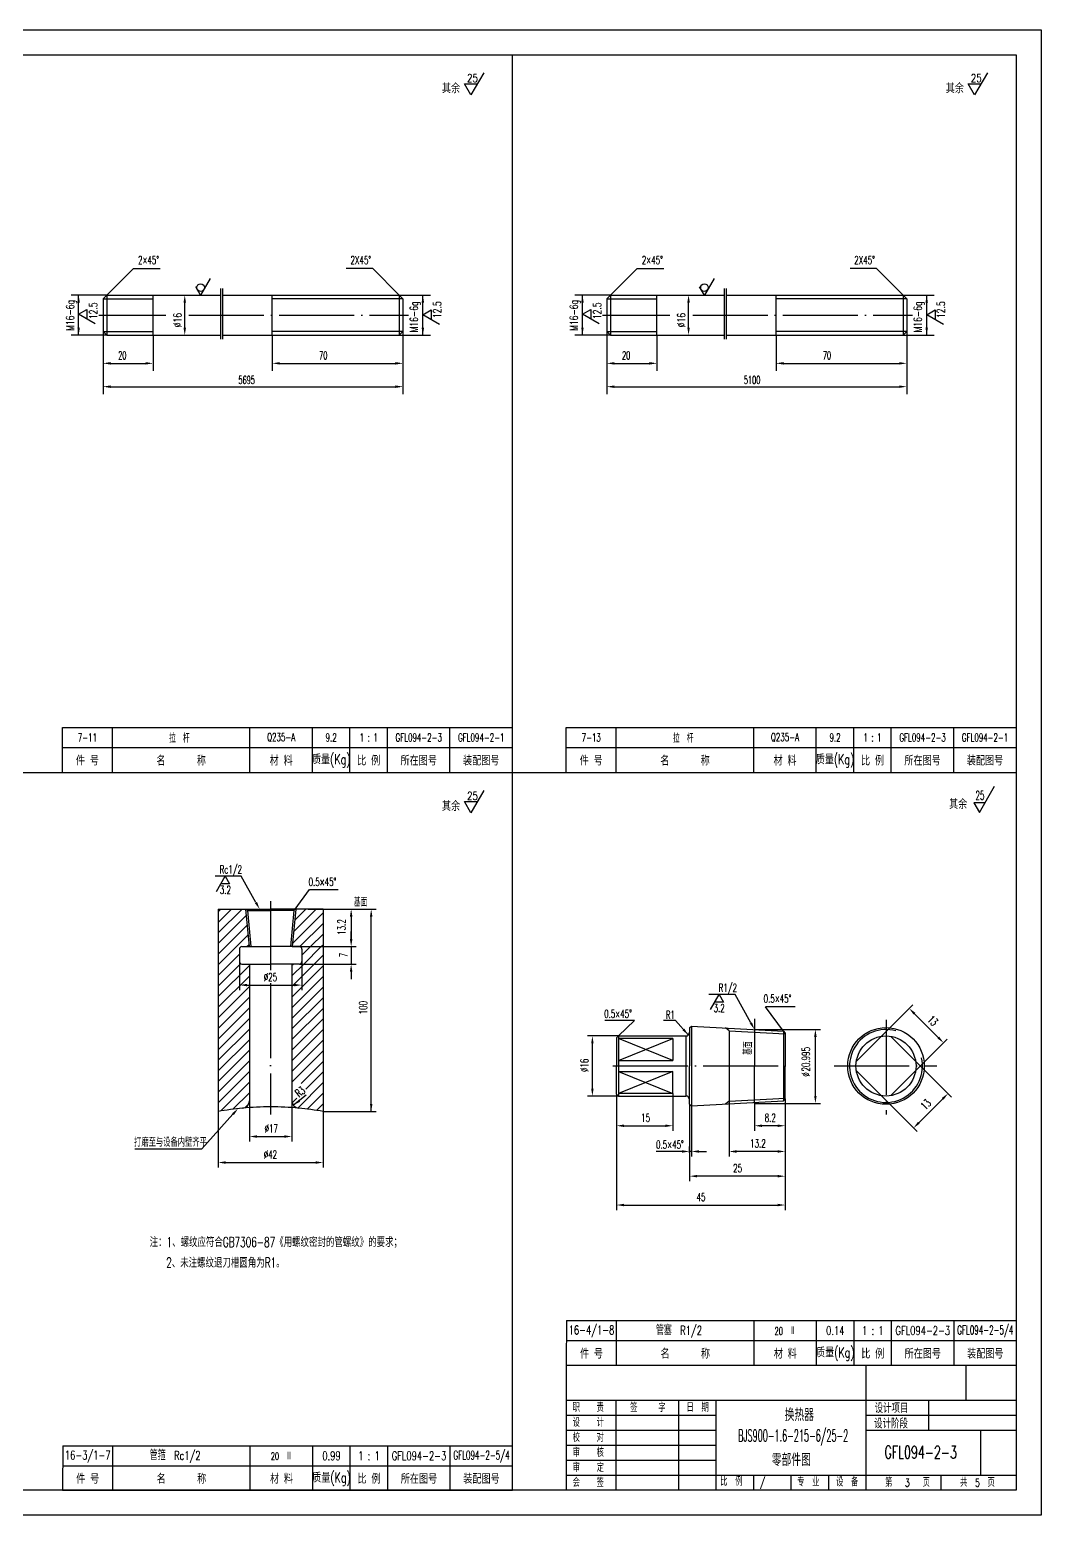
# Model space of a CAD drawing. Extents: x -242 to 1965, y 40 to 1388.
# Drawn here: x 1560 to 1965, y 48 to 642 of the extents above; entities that cross this region are included whole.
import ezdxf
from ezdxf.enums import TextEntityAlignment as Align

# ---------------------------------------------------------------- set-up
doc = ezdxf.new("R2010")
doc.units = 0
doc.header["$MEASUREMENT"] = 0
doc.linetypes.add('DASHDOT-M', pattern=[36, 30, -3, 0, -3])
doc.linetypes.add('DIVIDE-M', pattern=[39, 30, -3, 0, -3, 0, -3])
doc.layers.get('0').update_dxf_attribs({"linetype": 'CONTINUOUS'})
for name, color, linetype in [('1', 3, 'CONTINUOUS'), ('CDR_DWG1', 4, 'CONTINUOUS'), ('CDR_DWG3', 1, 'DASHDOT-M'), ('CDR_DWG4', 3, 'DIVIDE-M'), ('XS', 2, 'CONTINUOUS')]:
    doc.layers.add(name, color=color, linetype=linetype)
doc.styles.add('HZ', font='romans', dxfattribs={"width": 0.7, "bigfont": 'hz'})

# ---------------------------------------------------------------- blocks, each defined once
blk = doc.blocks.new('*X80')
at = {"layer": '1', "color": 0, "linetype": 'Continuous'}
for p, q in [((-21353.77, -21613.13), (-21344.22, -21603.58)), ((-21353.77, -21608.89), (-21348.46, -21603.58)), ((-21353.77, -21604.65), (-21352.71, -21603.58)), ((-21323.57, -21612.63), (-21314.52, -21603.58)), ((-21323.15, -21607.97), (-21318.76, -21603.58)), ((-21353.77, -21617.37), (-21342.55, -21606.16)), ((-21324, -21617.3), (-21311.77, -21605.07)), ((-21321.04, -21618.58), (-21311.77, -21609.32)), ((-21353.77, -21621.62), (-21342.2, -21610.05)), ((-21353.77, -21625.86), (-21341.85, -21613.94)), ((-21316.79, -21618.58), (-21311.77, -21613.56)), ((-21342.25, -21618.58), (-21341.49, -21617.83)), ((-21321.06, -21618.61), (-21321.04, -21618.58)), ((-21320.27, -21622.06), (-21316.79, -21618.58)), ((-21319.55, -21625.58), (-21312.55, -21618.58)), ((-21312.55, -21618.58), (-21311.77, -21617.8)), ((-21353.77, -21630.1), (-21345.27, -21621.6)), ((-21353.77, -21634.34), (-21344.83, -21625.41)), ((-21353.77, -21638.59), (-21341.27, -21626.09)), ((-21324.27, -21634.54), (-21315.31, -21625.58)), ((-21324.27, -21630.3), (-21319.55, -21625.58)), ((-21324.27, -21626.06), (-21323.79, -21625.58)), ((-21324.27, -21638.79), (-21311.77, -21626.29)), ((-21315.31, -21625.58), (-21311.77, -21622.04)), ((-21353.77, -21642.83), (-21341.27, -21630.33)), ((-21324.27, -21643.03), (-21311.77, -21630.53)), ((-21353.77, -21647.07), (-21341.27, -21634.57)), ((-21353.77, -21651.32), (-21341.27, -21638.82)), ((-21324.27, -21647.27), (-21311.77, -21634.77)), ((-21324.27, -21651.51), (-21311.77, -21639.01)), ((-21353.77, -21655.56), (-21341.27, -21643.06)), ((-21324.27, -21655.76), (-21311.77, -21643.26)), ((-21353.77, -21659.8), (-21341.27, -21647.3)), ((-21324.27, -21660), (-21311.77, -21647.5)), ((-21353.77, -21664.04), (-21341.27, -21651.54)), ((-21353.77, -21668.29), (-21341.27, -21655.79)), ((-21324.27, -21664.24), (-21311.77, -21651.74)), ((-21324.27, -21668.48), (-21311.77, -21655.98)), ((-21353.77, -21672.53), (-21341.27, -21660.03)), ((-21324.27, -21672.73), (-21311.77, -21660.23)), ((-21353.77, -21676.77), (-21341.27, -21664.27)), ((-21353.77, -21681.01), (-21341.27, -21668.51)), ((-21320.58, -21673.29), (-21311.77, -21664.47)), ((-21318.66, -21675.61), (-21311.77, -21668.71)), ((-21352.85, -21684.34), (-21341.27, -21672.76)), ((-21321.94, -21683.13), (-21311.77, -21672.96)), ((-21347.87, -21683.6), (-21341.27, -21677)), ((-21324.27, -21676.97), (-21324.13, -21676.83)), ((-21324.27, -21681.21), (-21322.28, -21679.22)), ((-21318.11, -21683.54), (-21311.77, -21677.2)), ((-21343.11, -21683.08), (-21341.27, -21681.24)), ((-21314.39, -21684.06), (-21311.77, -21681.44))]:
    blk.add_line(p, q, dxfattribs=at)
blk = doc.blocks.new('CZD')
at = {"layer": 'XS'}
blk.add_lwpolyline([(3.5, 6.06), (0, 0), (-1.75, 3.03), (1.75, 3.03)], dxfattribs=at)

msp = doc.modelspace()

# ---------------------------------------------------------------- linework, layer by layer
for p, q in [((1123.78, 642.13), (1964.78, 642.13)), ((1964.78, 642.13), (1964.78, 48.13)), ((1753.28, 58.13), (1753.28, 632.13)), ((1591.04, 536.02), (1601.65, 546.63)), ((1601.65, 546.63), (1612.37, 546.63)), ((1697.37, 546.63), (1686.79, 546.63)), ((1707.97, 536.02), (1697.37, 546.63)), ((1792.54, 536.02), (1803.15, 546.63)), ((1803.15, 546.63), (1813.87, 546.63)), ((1898.87, 546.63), (1888.29, 546.63)), ((1909.47, 536.02), (1898.87, 546.63)), ((1590.98, 536.02), (1576.76, 536.02)), ((1579.76, 520.02), (1579.76, 536.02)), ((1707.97, 536.02), (1720.44, 536.02)), ((1717.44, 520.02), (1717.44, 536.02)), ((1792.48, 536.02), (1778.26, 536.02)), ((1781.26, 520.02), (1781.26, 536.02)), ((1909.47, 536.02), (1921.94, 536.02)), ((1918.94, 520.02), (1918.94, 536.02)), ((1622.2, 523.02), (1622.2, 533.02)), ((1823.7, 523.02), (1823.7, 533.02)), ((1590.98, 520.02), (1576.76, 520.02)), ((1589.54, 521.52), (1589.54, 505.73)), ((1609.54, 520.02), (1609.54, 505.73)), ((1657.2, 520.02), (1657.2, 505.73)), ((1707.97, 520.02), (1720.44, 520.02)), ((1709.47, 521.52), (1709.47, 505.73)), ((1792.48, 520.02), (1778.26, 520.02)), ((1791.04, 521.52), (1791.04, 505.73)), ((1811.04, 520.02), (1811.04, 505.73)), ((1858.7, 520.02), (1858.7, 505.73)), ((1909.47, 520.02), (1921.94, 520.02)), ((1910.97, 521.52), (1910.97, 505.73)), ((1589.54, 505.73), (1589.54, 496.4)), ((1592.54, 508.73), (1606.54, 508.73)), ((1660.2, 508.73), (1706.47, 508.73)), ((1709.47, 505.73), (1709.47, 496.4)), ((1791.04, 505.73), (1791.04, 496.4)), ((1794.04, 508.73), (1808.04, 508.73)), ((1861.7, 508.73), (1907.97, 508.73)), ((1910.97, 505.73), (1910.97, 496.4)), ((1592.54, 499.4), (1706.47, 499.4)), ((1794.04, 499.4), (1907.97, 499.4)), ((1573.28, 355.13), (1753.28, 355.13)), ((1774.78, 355.13), (1954.78, 355.13)), ((1148.78, 345.13), (1954.78, 345.13)), ((1940.01, 329.09), (1946.09, 339.63)), ((1942.23, 332.94), (1937.79, 332.94)), ((1937.79, 332.94), (1940.01, 329.09)), ((1635.61, 303.63), (1634.34, 303.63)), ((1638.41, 303.63), (1635.61, 303.63)), ((1644.8, 303.63), (1635.99, 303.63)), ((1650.69, 293.12), (1644.8, 303.63)), ((1666.37, 290.5), (1672.14, 298.41)), ((1672.14, 298.41), (1683.59, 298.41)), ((1671.56, 290.5), (1690.76, 290.5)), ((1688.76, 287.5), (1688.76, 278.5)), ((1690.76, 290.5), (1698.77, 290.5)), ((1696.77, 209.59), (1696.77, 287.5)), ((1688.76, 278.5), (1688.76, 281.5)), ((1665.22, 275.5), (1690.76, 275.5)), ((1688.76, 275.5), (1688.76, 268.5)), ((1644.06, 269.5), (1644.06, 258.13)), ((1668.06, 268.5), (1690.76, 268.5)), ((1669.06, 270), (1669.06, 258.13)), ((1688.76, 265.5), (1688.76, 262.5)), ((1647.06, 260.13), (1666.06, 260.13)), ((1833.12, 256.37), (1831.85, 256.37)), ((1835.92, 256.37), (1833.12, 256.37)), ((1842.31, 256.37), (1833.49, 256.37)), ((1848.62, 245.01), (1842.31, 256.37)), ((1861.63, 241.76), (1854.48, 251.4)), ((1866.39, 251.4), (1854.48, 251.4)), ((1895.78, 234.67), (1913.34, 252.23)), ((1802.13, 245.98), (1790.22, 245.98)), ((1795.63, 239.78), (1802.13, 245.98)), ((1818.47, 246), (1813.68, 246)), ((1818.47, 246), (1823.62, 240.15)), ((1923.59, 239.15), (1914.04, 248.7)), ((1795.63, 239.78), (1783.24, 239.78)), ((1839.88, 241.88), (1839.88, 191.6)), ((1850.08, 242.38), (1876.43, 242.38)), ((1874.43, 215.81), (1874.43, 239.38)), ((1909.57, 220.89), (1927.13, 238.45)), ((1785.24, 218.78), (1785.24, 236.78)), ((1914.51, 229.73), (1928.89, 215.35)), ((1648.06, 213.91), (1648.06, 197.58)), ((1665.06, 213.91), (1665.06, 197.58)), ((1670.83, 216.05), (1665.69, 212.08)), ((1795.63, 215.78), (1783.24, 215.78)), ((1794.88, 216.53), (1794.88, 201.89)), ((1817.38, 216.79), (1817.38, 201.89)), ((1862.38, 214.62), (1862.38, 201.89)), ((1900.72, 215.94), (1915.1, 201.56)), ((1915.81, 205.1), (1925.35, 214.65)), ((1641.5, 208.51), (1629.04, 194.69)), ((1635.56, 209.59), (1635.56, 187.19)), ((1677.56, 209.59), (1677.56, 187.19)), ((1677.56, 209.59), (1698.77, 209.59)), ((1824.13, 212.49), (1824.13, 181.72)), ((1824.92, 211.77), (1824.92, 191.6)), ((1850.08, 212.81), (1876.43, 212.81)), ((1850.08, 212.81), (1850.08, 201.89)), ((1797.88, 203.89), (1814.38, 203.89)), ((1859.38, 203.89), (1853.08, 203.89)), ((1651.06, 199.58), (1662.06, 199.58)), ((1794.88, 201.89), (1794.88, 170.19)), ((1862.38, 201.89), (1862.38, 191.6)), ((1602.25, 194.69), (1629.04, 194.69)), ((1821.13, 193.6), (1810.74, 193.6)), ((1824.13, 193.04), (1824.13, 195.6)), ((1824.92, 193.6), (1824.13, 193.6)), ((1827.92, 193.6), (1830.92, 193.6)), ((1859.38, 193.6), (1842.88, 193.6)), ((1862.38, 191.6), (1862.38, 181.72)), ((1638.56, 189.19), (1674.56, 189.19)), ((1859.38, 183.72), (1827.13, 183.72)), ((1862.38, 181.72), (1862.38, 170.19)), ((1797.88, 172.19), (1859.38, 172.19)), ((1774.89, 117.98), (1954.89, 117.98)), ((1774.78, 108.16), (1954.78, 108.16)), ((1774.78, 108.16), (1954.78, 108.16)), ((1894.77, 58.16), (1894.77, 108.16)), ((1934.77, 94.16), (1934.77, 108.16)), ((1774.77, 94.16), (1954.77, 94.16)), ((1794.77, 58.16), (1794.77, 94.16)), ((1819.77, 58.16), (1819.77, 94.16)), ((1834.77, 58.16), (1834.77, 94.16)), ((1919.77, 82.16), (1919.77, 94.16)), ((1919.77, 82.16), (1919.77, 94.16)), ((1774.77, 88.16), (1834.77, 88.16)), ((1894.77, 88.16), (1954.77, 88.16)), ((1774.77, 82.16), (1834.77, 82.16)), ((1894.77, 82.16), (1954.77, 82.16)), ((1940.4, 82.16), (1940.4, 64.16)), ((1774.77, 76.16), (1834.77, 76.16)), ((1573.39, 67.95), (1753.39, 67.95)), ((1774.77, 70.16), (1834.77, 70.16)), ((1774.77, 64.16), (1954.77, 64.16)), ((1849.77, 58.16), (1849.77, 64.16)), ((1864.77, 58.16), (1864.77, 64.16)), ((1879.77, 58.16), (1879.77, 64.16)), ((1924.77, 58.16), (1924.77, 64.16)), ((1573.28, 58.13), (1753.28, 58.13)), ((1964.78, 48.13), (1123.78, 48.13))]:
    msp.add_line(p, q)
for points in [[(1741.79, 624.95), (1736.63, 616.03), (1734.06, 620.49), (1739.21, 620.49)], [(1943.29, 624.95), (1938.13, 616.03), (1935.56, 620.49), (1940.71, 620.49)], [(1632.4, 542.69), (1628.55, 536.02), (1626.62, 539.35)], [(1833.9, 542.69), (1830.05, 536.02), (1828.12, 539.35)], [(1586.43, 524.5), (1579.76, 528.35), (1583.1, 530.28), (1583.1, 526.43)], [(1724.11, 524.31), (1717.44, 528.16), (1720.78, 530.09), (1720.78, 526.24)], [(1787.93, 524.5), (1781.26, 528.35), (1784.6, 530.28), (1784.6, 526.43)], [(1925.61, 524.31), (1918.94, 528.16), (1922.28, 530.09), (1922.28, 526.24)], [(1741.79, 337.95), (1736.63, 329.03), (1734.06, 333.49), (1739.21, 333.49)]]:
    msp.add_lwpolyline(points)
for centre in [(1628.55, 539.02), (1830.05, 539.02)]:
    msp.add_circle(centre, 1.5)
for points in [[(1579.26, 533.02), (1580.26, 533.02), (1579.76, 536.02)], [(1621.7, 533.02), (1622.7, 533.02), (1622.2, 536.02)], [(1716.94, 533.02), (1717.94, 533.02), (1717.44, 536.02)], [(1780.76, 533.02), (1781.76, 533.02), (1781.26, 536.02)], [(1823.2, 533.02), (1824.2, 533.02), (1823.7, 536.02)], [(1918.44, 533.02), (1919.44, 533.02), (1918.94, 536.02)], [(1579.26, 523.02), (1580.26, 523.02), (1579.76, 520.02)], [(1621.7, 523.02), (1622.7, 523.02), (1622.2, 520.02)], [(1716.94, 523.02), (1717.94, 523.02), (1717.44, 520.02)], [(1780.76, 523.02), (1781.76, 523.02), (1781.26, 520.02)], [(1823.2, 523.02), (1824.2, 523.02), (1823.7, 520.02)], [(1918.44, 523.02), (1919.44, 523.02), (1918.94, 520.02)], [(1592.54, 509.23), (1592.54, 508.23), (1589.54, 508.73)], [(1606.54, 509.23), (1606.54, 508.23), (1609.54, 508.73)], [(1660.2, 509.23), (1660.2, 508.23), (1657.2, 508.73)], [(1706.47, 509.23), (1706.47, 508.23), (1709.47, 508.73)], [(1794.04, 509.23), (1794.04, 508.23), (1791.04, 508.73)], [(1808.04, 509.23), (1808.04, 508.23), (1811.04, 508.73)], [(1861.7, 509.23), (1861.7, 508.23), (1858.7, 508.73)], [(1907.97, 509.23), (1907.97, 508.23), (1910.97, 508.73)], [(1592.54, 499.9), (1592.54, 498.9), (1589.54, 499.4)], [(1706.47, 499.9), (1706.47, 498.9), (1709.47, 499.4)], [(1794.04, 499.9), (1794.04, 498.9), (1791.04, 499.4)], [(1907.97, 499.9), (1907.97, 498.9), (1910.97, 499.4)], [(1651.13, 293.37), (1650.26, 292.88), (1652.16, 290.5)], [(1688.26, 287.5), (1689.26, 287.5), (1688.76, 290.5)], [(1696.27, 287.5), (1697.27, 287.5), (1696.77, 290.5)], [(1688.26, 278.5), (1689.26, 278.5), (1688.76, 275.5)], [(1688.26, 278.5), (1689.26, 278.5), (1688.76, 275.5)], [(1688.26, 265.5), (1689.26, 265.5), (1688.76, 268.5)], [(1647.06, 260.63), (1647.06, 259.63), (1644.06, 260.13)], [(1666.06, 260.63), (1666.06, 259.63), (1669.06, 260.13)], [(1914.4, 249.05), (1913.69, 248.35), (1911.92, 250.82)], [(1849.06, 245.25), (1848.18, 244.76), (1850.08, 242.38)], [(1784.74, 236.78), (1785.74, 236.78), (1785.24, 239.78)], [(1822.01, 242.74), (1821.26, 242.07), (1823.62, 240.15)], [(1873.93, 239.38), (1874.93, 239.38), (1874.43, 242.38)], [(1923.94, 239.51), (1923.24, 238.8), (1925.71, 237.03)], [(1667.75, 214.31), (1668.36, 213.51), (1665.69, 212.08)], [(1784.74, 218.78), (1785.74, 218.78), (1785.24, 215.78)], [(1873.93, 215.81), (1874.93, 215.81), (1874.43, 212.81)], [(1925, 215), (1925.71, 214.29), (1927.47, 216.77)], [(1641.13, 208.84), (1641.87, 208.17), (1643.51, 210.74)], [(1696.27, 212.59), (1697.27, 212.59), (1696.77, 209.59)], [(1797.88, 204.39), (1797.88, 203.39), (1794.88, 203.89)], [(1814.38, 204.39), (1814.38, 203.39), (1817.38, 203.89)], [(1853.08, 204.39), (1853.08, 203.39), (1850.08, 203.89)], [(1859.38, 204.39), (1859.38, 203.39), (1862.38, 203.89)], [(1915.45, 205.45), (1916.16, 204.75), (1913.69, 202.98)], [(1651.06, 200.08), (1651.06, 199.08), (1648.06, 199.58)], [(1662.06, 200.08), (1662.06, 199.08), (1665.06, 199.58)], [(1821.13, 194.1), (1821.13, 193.1), (1824.13, 193.6)], [(1827.92, 194.1), (1827.92, 193.1), (1824.92, 193.6)], [(1842.88, 194.1), (1842.88, 193.1), (1839.88, 193.6)], [(1859.38, 194.1), (1859.38, 193.1), (1862.38, 193.6)], [(1638.56, 189.69), (1638.56, 188.69), (1635.56, 189.19)], [(1674.56, 189.69), (1674.56, 188.69), (1677.56, 189.19)], [(1827.13, 184.22), (1827.13, 183.22), (1824.13, 183.72)], [(1859.38, 184.22), (1859.38, 183.22), (1862.38, 183.72)], [(1797.88, 172.69), (1797.88, 171.69), (1794.88, 172.19)], [(1859.38, 172.69), (1859.38, 171.69), (1862.38, 172.19)]]:
    msp.add_solid(points)
at = {"layer": 'CDR_DWG1'}
for p, q in [((1148.78, 632.13), (1954.78, 632.13)), ((1954.78, 632.13), (1954.78, 58.13)), ((1589.54, 534.52), (1591.04, 536.02)), ((1591.04, 536.02), (1636.63, 536.02)), ((1591.04, 536.02), (1591.04, 520.02)), ((1609.54, 520.02), (1609.54, 536.02)), ((1637.4, 536.02), (1707.97, 536.02)), ((1657.2, 520.02), (1657.2, 536.02)), ((1709.47, 534.52), (1707.97, 536.02)), ((1707.97, 536.02), (1707.97, 520.02)), ((1791.04, 534.52), (1792.54, 536.02)), ((1792.54, 536.02), (1838.13, 536.02)), ((1792.54, 536.02), (1792.54, 520.02)), ((1811.04, 520.02), (1811.04, 536.02)), ((1838.9, 536.02), (1909.47, 536.02)), ((1858.7, 520.02), (1858.7, 536.02)), ((1909.47, 536.02), (1909.47, 520.02)), ((1910.97, 534.52), (1909.47, 536.02)), ((1589.54, 534.52), (1609.54, 534.52)), ((1589.54, 534.52), (1589.54, 521.52)), ((1709.47, 534.52), (1657.2, 534.52)), ((1709.47, 534.52), (1709.47, 521.52)), ((1791.04, 534.52), (1811.04, 534.52)), ((1791.04, 534.52), (1791.04, 521.52)), ((1910.97, 534.52), (1858.7, 534.52)), ((1910.97, 534.52), (1910.97, 521.52)), ((1589.54, 521.52), (1609.54, 521.52)), ((1589.54, 521.52), (1591.04, 520.02)), ((1591.04, 520.02), (1636.63, 520.02)), ((1637.4, 520.02), (1707.97, 520.02)), ((1709.47, 521.52), (1657.2, 521.52)), ((1707.97, 520.02), (1709.47, 521.52)), ((1791.04, 521.52), (1811.04, 521.52)), ((1791.04, 521.52), (1792.54, 520.02)), ((1792.54, 520.02), (1838.13, 520.02)), ((1838.9, 520.02), (1909.47, 520.02)), ((1910.97, 521.52), (1858.7, 521.52)), ((1909.47, 520.02), (1910.97, 521.52)), ((1573.28, 363.13), (1753.28, 363.13)), ((1573.28, 345.13), (1573.28, 363.13)), ((1593.28, 345.13), (1593.28, 363.13)), ((1648.28, 345.13), (1648.28, 363.13)), ((1673.28, 345.13), (1673.28, 363.13)), ((1688.28, 345.13), (1688.28, 363.13)), ((1703.28, 345.13), (1703.28, 363.13)), ((1728.28, 345.13), (1728.28, 363.13)), ((1774.78, 363.13), (1954.78, 363.13)), ((1774.78, 345.13), (1774.78, 363.13)), ((1794.78, 345.13), (1794.78, 363.13)), ((1849.78, 345.13), (1849.78, 363.13)), ((1874.78, 345.13), (1874.78, 363.13)), ((1889.78, 345.13), (1889.78, 363.13)), ((1904.78, 345.13), (1904.78, 363.13)), ((1929.78, 345.13), (1929.78, 363.13)), ((1635.56, 290.5), (1635.56, 209.59)), ((1635.56, 290.5), (1656.56, 290.5)), ((1646.55, 290.5), (1647.9, 275.5)), ((1647.29, 290.01), (1646.74, 290.5)), ((1647.29, 290.01), (1648.6, 275.5)), ((1647.29, 290.01), (1656.56, 290.01)), ((1677.56, 290.5), (1656.56, 290.5)), ((1665.83, 290.01), (1656.56, 290.01)), ((1665.83, 290.01), (1664.52, 275.5)), ((1666.57, 290.5), (1665.22, 275.5)), ((1665.83, 290.01), (1666.37, 290.5)), ((1677.56, 290.5), (1677.56, 209.59)), ((1644.06, 274.5), (1644.06, 269.5)), ((1645.06, 275.5), (1656.56, 275.5)), ((1668.06, 275.5), (1656.56, 275.5)), ((1669.06, 274.5), (1669.06, 269.5)), ((1645.06, 268.5), (1656.56, 268.5)), ((1648.06, 268.5), (1648.06, 213.91)), ((1668.06, 268.5), (1656.56, 268.5)), ((1665.06, 268.5), (1665.06, 213.91)), ((1824.13, 243.07), (1824.88, 243.75)), ((1824.88, 243.75), (1861.63, 241.76)), ((1824.88, 243.75), (1824.88, 211.81)), ((1850.08, 246.65), (1850.08, 227.78)), ((1794.88, 239.03), (1795.63, 239.78)), ((1794.88, 239.03), (1794.88, 227.78)), ((1795.63, 239.78), (1822.63, 239.78)), ((1795.63, 239.78), (1795.63, 215.78)), ((1795.63, 230.03), (1817.38, 238.77)), ((1817.38, 230.03), (1795.63, 238.77)), ((1817.38, 238.77), (1795.63, 238.77)), ((1817.38, 238.77), (1817.38, 230.03)), ((1822.63, 239.78), (1822.63, 215.78)), ((1824.13, 243.07), (1824.13, 227.78)), ((1839.88, 241.88), (1838.46, 243.01)), ((1839.88, 241.88), (1862.38, 240.64)), ((1861.63, 241.76), (1861.63, 213.8)), ((1861.63, 241.76), (1862.38, 240.94)), ((1862.38, 240.94), (1862.38, 227.78)), ((1890.83, 229.73), (1900.72, 239.62)), ((1904.62, 239.62), (1914.51, 229.73)), ((1794.88, 216.53), (1794.88, 227.78)), ((1795.63, 230.03), (1817.38, 230.03)), ((1824.13, 212.49), (1824.13, 227.78)), ((1850.08, 212.81), (1850.08, 227.78)), ((1862.38, 214.62), (1862.38, 227.78)), ((1890.83, 225.83), (1900.72, 215.94)), ((1904.62, 215.94), (1914.51, 225.83)), ((1817.38, 225.53), (1795.63, 216.79)), ((1795.63, 225.53), (1817.38, 216.79)), ((1795.63, 225.53), (1817.38, 225.53)), ((1817.38, 216.79), (1817.38, 225.53)), ((1794.88, 216.53), (1795.63, 215.78)), ((1817.38, 216.79), (1795.63, 216.79)), ((1795.63, 215.78), (1822.63, 215.78)), ((1839.88, 213.68), (1862.38, 214.92)), ((1861.63, 213.8), (1862.38, 214.62)), ((1824.13, 212.49), (1824.88, 211.81)), ((1824.88, 211.81), (1861.63, 213.8)), ((1839.88, 213.68), (1838.46, 212.55)), ((1774.89, 125.98), (1774.78, 108.16)), ((1774.89, 125.98), (1954.89, 125.98)), ((1794.89, 107.98), (1794.89, 125.98)), ((1849.89, 107.98), (1849.89, 125.98)), ((1874.89, 107.98), (1874.89, 125.98)), ((1889.89, 107.98), (1889.89, 125.98)), ((1904.89, 107.98), (1904.89, 125.98)), ((1929.89, 107.98), (1929.89, 125.98)), ((1774.78, 108.16), (1954.78, 108.16)), ((1774.78, 108.16), (1774.78, 58.13)), ((1894.77, 58.16), (1894.77, 108.16)), ((1573.39, 75.95), (1573.28, 58.13)), ((1573.39, 75.95), (1753.39, 75.95)), ((1593.39, 57.95), (1593.39, 75.95)), ((1648.39, 57.95), (1648.39, 75.95)), ((1673.39, 57.95), (1673.39, 75.95)), ((1688.39, 57.95), (1688.39, 75.95)), ((1703.39, 57.95), (1703.39, 75.95)), ((1728.39, 57.95), (1728.39, 75.95)), ((1954.78, 58.13), (1148.78, 58.13))]:
    msp.add_line(p, q, dxfattribs=at)
for radius in [15.33, 12]:
    msp.add_circle((1902.67, 227.78), radius, dxfattribs=at)
for centre, radius, start, end in [((1645.06, 274.5), 1, 90, 180), ((1668.06, 274.5), 1, 0, 90), ((1645.06, 269.5), 1, 180, 270), ((1668.06, 269.5), 1, 270, 0), ((1822.63, 241.28), 1.5, 270, 0), ((1902.67, 227.78), 14.58, 74.42878, 12.81581), ((1645.06, 213.91), 3, 275.39937, 0), ((1668.06, 213.91), 3, 180, 264.60063), ((1822.63, 214.28), 1.5, 0, 90), ((1656.56, 92.24), 119.21, 95.39937, 100.14583), ((1656.56, 92.24), 119.21, 84.60063, 95.39937), ((1656.56, 92.24), 119.21, 79.85417, 84.60063)]:
    msp.add_arc(centre, radius, start, end, dxfattribs=at)
at = {"layer": 'CDR_DWG3', "linetype": 'DASHDOT-M'}
for p, q in [((1587.82, 528.02), (1614.66, 528.02)), ((1623.87, 528.02), (1711.72, 528.02)), ((1789.32, 528.02), (1816.16, 528.02)), ((1825.37, 528.02), (1913.22, 528.02)), ((1656.56, 293.69), (1656.56, 266.04)), ((1656.56, 260.93), (1656.56, 208.33)), ((1902.67, 246.26), (1902.67, 208.41)), ((1793.44, 227.78), (1865.26, 227.78)), ((1881.93, 227.78), (1922.96, 227.78))]:
    msp.add_line(p, q, dxfattribs=at)
at = {"layer": 'CDR_DWG4', "linetype": 'DIVIDE-M'}
for p, q in [((1636.63, 518.42), (1636.63, 538.66)), ((1637.4, 518.42), (1637.4, 538.66)), ((1838.13, 518.42), (1838.13, 538.66)), ((1838.9, 518.42), (1838.9, 538.66))]:
    msp.add_line(p, q, dxfattribs=at)

# ---------------------------------------------------------------- block references
at = {"rotation": 180}
for p in [(1638.41, 303.63), (1835.92, 256.37)]:
    msp.add_blockref('CZD', p, dxfattribs=at)
msp.add_blockref('*X80', (22989.33, 21894.09))

# ---------------------------------------------------------------- texts
at = {"style": 'HZ'}
for s, height, width, p in [('25', 3.2, 0.8, (1735.08, 621.19)), ('25', 3.2, 0.8, (1936.58, 621.19)), ('其余', 4, 0.7, (1725.06, 616.74)), ('其余', 4, 0.7, (1926.56, 616.74)), ('2×45%%d', 3.2, 0.65, (1603.52, 548.42)), ('2X45%%d', 3.2, 0.65, (1688.5, 548.42)), ('2×45%%d', 3.2, 0.65, (1805.02, 548.42)), ('2X45%%d', 3.2, 0.65, (1890, 548.42)), ('20', 3.2, 0.6, (1595.6, 510.33)), ('70', 3.2, 0.6, (1675.93, 510.33)), ('20', 3.2, 0.6, (1797.1, 510.33)), ('70', 3.2, 0.6, (1877.43, 510.33)), ('5695', 3.2, 0.6, (1643.69, 500.48)), ('5100', 3.2, 0.6, (1845.83, 500.48)), ('其余', 4, 0.7, (1725.06, 329.74)), ('25', 3.2, 0.8, (1735.08, 334.19)), ('其余', 4, 0.7, (1927.9, 330.52)), ('25', 3.5, 0.6, (1938.44, 334.24)), ('Rc1/2', 3.2, 0.65, (1636.14, 304.76)), ('0.5×45%%d', 3.2, 0.65, (1671.74, 299.79)), ('3.2', 3.2, 0.65, (1636.22, 296.62)), ('基面', 3.2, 0.65, (1689.84, 291.6)), ('%%c25', 3.2, 0.65, (1653.79, 261.73)), ('R1/2', 3.2, 0.65, (1835.72, 257.49)), ('0.5×45%%d', 3.2, 0.65, (1853.74, 253.11)), ('0.5×45%%d', 3.2, 0.65, (1789.95, 247.06)), ('R1', 3.2, 0.65, (1814.6, 246.64)), ('3.2', 3.2, 0.65, (1833.73, 249.36)), ('15', 3.2, 0.65, (1804.74, 205.49)), ('8.2', 3.2, 0.65, (1854.15, 205.49)), ('%%c17', 3.2, 0.65, (1654.13, 201.18)), ('打磨至与设备内壁齐平', 3.2, 0.7, (1601.94, 195.56)), ('0.5×45%%d', 3.2, 0.65, (1810.71, 194.76)), ('13.2', 3.2, 0.65, (1848.35, 195.2)), ('%%c42', 3.2, 0.65, (1653.79, 190.79)), ('25', 3.2, 0.65, (1841.52, 185.32)), ('45', 3.2, 0.65, (1826.89, 173.79)), ('注：1、螺纹应符合GB7306-87《用螺纹密封的管螺纹》的要求；', 4, 0.65, (1608.17, 155.4)), ('2、未注螺纹退刀槽圆角为R1。', 4, 0.65, (1614.79, 147.15)), ('职    责', 3.2, 0.7, (1777.34, 89.54)), ('签     字', 3.2, 0.7, (1800.35, 89.49)), ('日  期', 3.2, 0.7, (1822.89, 89.58)), ('设计项目', 4, 0.65, (1898.12, 89.03)), ('设    计', 3.2, 0.7, (1777.34, 83.54)), ('设计阶段', 4, 0.65, (1897.92, 82.88)), ('校    对', 3.2, 0.7, (1777.34, 77.54)), ('审    核', 3.2, 0.7, (1777.34, 71.54)), ('GFL094-2-3', 5, 0.65, (1902.06, 70.84)), ('审    定', 3.2, 0.7, (1777.34, 65.54)), ('会    签', 3.2, 0.7, (1777.34, 59.54)), ('比  例', 3.2, 0.7, (1836.36, 59.97)), ('/', 3.2, 0.7, (1852.33, 59.78)), ('专  业', 3.2, 0.7, (1867.14, 59.76)), ('设  备', 3.2, 0.7, (1882.72, 59.75)), ('第   3   页', 3.2, 0.7, (1902.32, 59.56)), ('共  5  页', 3.2, 0.7, (1932.32, 59.56))]:
    msp.add_text(s, height=height, dxfattribs=dict(at, width=width)).set_placement(p)
for s, rotation, width, p in [('M16-6g', 90, 0.7, (1577.93, 521.69)), ('12.5', 90, 0.7, (1587.22, 526.37)), ('M16-6g', 90, 0.7, (1715.49, 521.09)), ('12.5', 90, 0.7, (1724.73, 526.82)), ('M16-6g', 90, 0.7, (1779.43, 521.69)), ('12.5', 90, 0.7, (1788.72, 526.37)), ('M16-6g', 90, 0.7, (1916.99, 521.09)), ('12.5', 90, 0.7, (1926.23, 526.82)), ('%%C16', 90, 0.7, (1620.9, 523.13)), ('%%C16', 90, 0.7, (1822.4, 523.13)), ('13.2', 90, 0.65, (1686.53, 280.23)), ('7', 90, 0.65, (1687.34, 271.25)), ('100', 90, 0.65, (1695.17, 248.42)), ('13', 315, 0.65, (1918.97, 246.04)), ('基面', 90, 0.65, (1849.21, 232.21)), ('20.995', 90, 0.65, (1872.25, 225.57)), ('%%c16', 90, 0.65, (1783.64, 225.35)), ('%%c', 90, 0.65, (1872.25, 223.49)), ('R3', 37.69483, 0.65, (1667.89, 215.09)), ('13', 45, 0.65, (1918.47, 210.02))]:
    msp.add_text(s, height=3.2, rotation=rotation, dxfattribs=dict(at, width=width)).set_placement(p)
for s, height, width, p in [('7-11', 3.2, 0.65, (1583.28, 359.13)), ('拉  杆 ', 3.2, 0.65, (1620.78, 359.13)), ('Q235-A', 3.2, 0.65, (1660.78, 359.13)), ('9.2', 3.2, 0.65, (1680.78, 359.13)), ('1 : 1', 3.2, 0.65, (1695.78, 359.13)), ('GFL094-2-3', 3.2, 0.65, (1715.78, 359.13)), ('GFL094-2-1', 3.2, 0.65, (1740.78, 359.13)), ('7-13', 3.2, 0.65, (1784.78, 359.13)), ('拉  杆 ', 3.2, 0.65, (1822.28, 359.13)), ('Q235-A', 3.2, 0.65, (1862.28, 359.13)), ('9.2', 3.2, 0.65, (1882.28, 359.13)), ('1 : 1', 3.2, 0.65, (1897.28, 359.13)), ('GFL094-2-3', 3.2, 0.65, (1917.28, 359.13)), ('GFL094-2-1', 3.2, 0.65, (1942.28, 359.13)), ('件 号', 4, 0.7, (1583.28, 350.13)), ('名      称', 4, 0.7, (1620.78, 350.13)), ('材 料', 4, 0.7, (1660.78, 350.13)), ('质量(Kg)', 4, 0.7, (1680.78, 350.13)), ('比 例', 4, 0.7, (1695.78, 350.13)), ('所在图号', 4, 0.7, (1715.78, 350.13)), ('装配图号', 4, 0.7, (1740.78, 350.13)), ('件 号', 4, 0.7, (1784.78, 350.13)), ('名      称', 4, 0.7, (1822.28, 350.13)), ('材 料', 4, 0.7, (1862.28, 350.13)), ('质量(Kg)', 4, 0.7, (1882.28, 350.13)), ('比 例', 4, 0.7, (1897.28, 350.13)), ('所在图号', 4, 0.7, (1917.28, 350.13)), ('装配图号', 4, 0.7, (1942.28, 350.13)), ('16-4/1-8', 3.5, 0.7, (1784.89, 121.98)), ('管塞  R1/2   ', 3.5, 0.7, (1822.39, 121.98)), ('20  Ⅱ', 3, 0.65, (1862.39, 121.98)), ('0.14', 3.5, 0.7, (1882.39, 121.98)), ('1 : 1', 3.5, 0.7, (1897.39, 121.98)), ('GFL094-2-3', 3.5, 0.7, (1917.39, 121.98)), ('GFL094-2-5/4', 3.5, 0.6, (1942.39, 121.98)), ('件 号', 4, 0.7, (1784.89, 112.98)), ('名      称', 4, 0.7, (1822.39, 112.98)), ('材 料', 4, 0.7, (1862.39, 112.98)), ('质量(Kg)', 4, 0.7, (1882.39, 112.98)), ('比 例', 4, 0.7, (1897.39, 112.98)), ('所在图号', 4, 0.7, (1917.39, 112.98)), ('装配图号', 4, 0.7, (1942.39, 112.98)), ('换热器', 5, 0.65, (1868.01, 88.59)), ('BJS900-1.6-215-6/25-2', 4.75, 0.5, (1865.54, 79.66)), ('16-3/1-7', 3.5, 0.7, (1583.39, 71.95)), ('管箍  Rc1/2   ', 3.5, 0.7, (1620.89, 71.95)), ('20  Ⅱ', 3, 0.65, (1660.89, 71.95)), ('0.99', 3.5, 0.7, (1680.89, 71.95)), ('1 : 1', 3.5, 0.7, (1695.89, 71.95)), ('GFL094-2-3', 3.5, 0.7, (1715.89, 71.95)), ('GFL094-2-5/4', 3.5, 0.6, (1740.89, 71.95)), ('零部件图', 5, 0.65, (1864.78, 70.54)), ('质量(Kg)', 4, 0.7, (1680.89, 62.95)), ('件 号', 4, 0.7, (1583.39, 62.95)), ('名      称', 4, 0.7, (1620.89, 62.95)), ('材 料', 4, 0.7, (1660.89, 62.95)), ('比 例', 4, 0.7, (1695.89, 62.95)), ('所在图号', 4, 0.7, (1715.89, 62.95)), ('装配图号', 4, 0.7, (1740.89, 62.95))]:
    msp.add_text(s, height=height, dxfattribs=dict(at, width=width)).set_placement(p, align=Align.MIDDLE)

doc.saveas('drawing.dxf')
